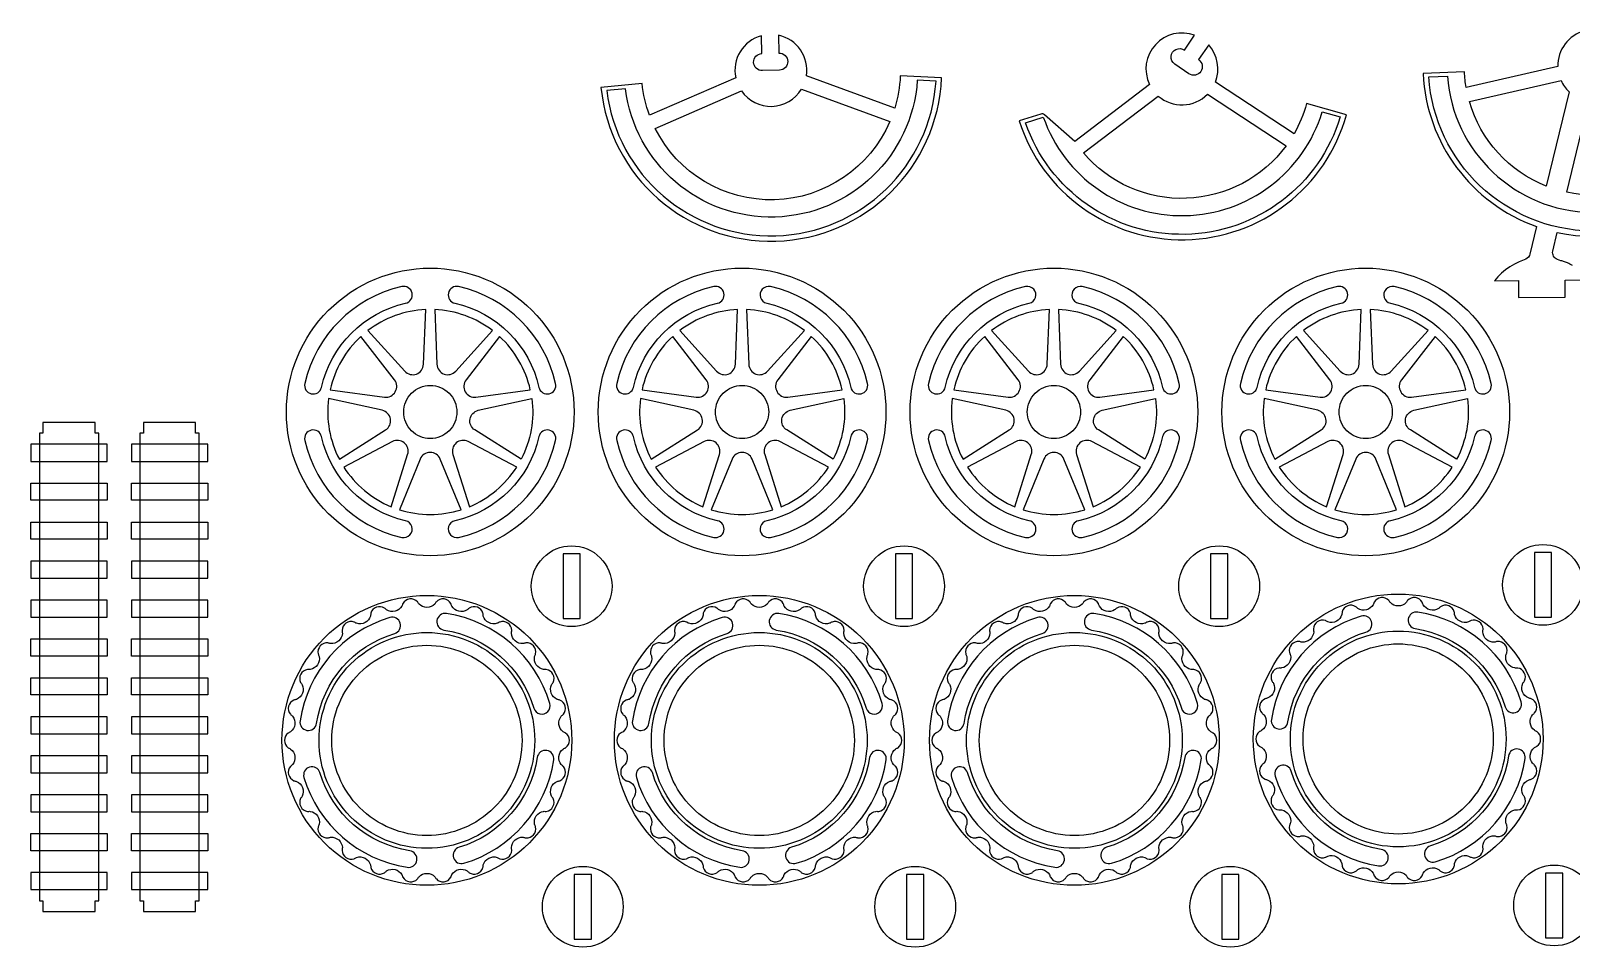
# Model space of a CAD drawing. Extents: x 824.8 to 835.8, y 6.9 to 14.4.
# Drawn here: x 824.88 to 830.51, y 11.01 to 14.36 of the extents above; entities that cross this region are included whole.
import ezdxf

# ---------------------------------------------------------------- set-up
doc = ezdxf.new("R2010")
doc.units = 0
for name, color, linetype in [('EXTERNAL_CUT', 1, 'CONTINUOUS'), ('INTERNAL_CUT', 5, 'CONTINUOUS'), ('KERF_POCKET_CUT_3MM', 6, 'CONTINUOUS'), ('POCKET_CUT_1_1MM', 3, 'CONTINUOUS')]:
    doc.layers.add(name, color=color, linetype=linetype)

msp = doc.modelspace()

# ---------------------------------------------------------------- linework, layer by layer
at = {"layer": 'EXTERNAL_CUT', "flags": 128}
for points in [[(830.5617, 14.3557, 0.349016), (830.4631, 14.2253), (830.1284, 14.1483, -0.030871), (830.1221, 14.2063), (829.9712, 14.1993, 0.304486), (830.3854, 13.6406), (830.3613, 13.5402, -0.237553), (830.346, 13.5221), (830.3224, 13.5121), (830.3043, 13.5032), (830.2875, 13.4933), (830.2719, 13.4825), (830.2575, 13.4706), (830.2442, 13.4574), (830.2322, 13.4428), (830.3191, 13.4436), (830.3197, 13.3812), (830.4904, 13.3827), (830.4899, 13.4451), (830.5535, 13.4456)], [(828.041, 14.0734), (827.7184, 14.1916, 0.396409), (827.6161, 14.3396), (827.6179, 14.2744, -0.414214), (827.65, 14.2441, -0.414214), (827.6197, 14.2121), (827.5574, 14.2103, -1), (827.5556, 14.2726), (827.5537, 14.3378, 0.396409), (827.46, 14.1841), (827.1448, 14.0476, -0.063208), (827.118, 14.1636), (826.9677, 14.1484, 0.930566), (828.212, 14.1843), (828.061, 14.1908, -0.063208), (828.041, 14.0734)], [(828.4956, 14.0264, 0.744898), (829.6912, 14.0494), (829.5456, 14.0898, -0.063208), (829.4995, 13.98), (829.2121, 14.168, 0.284687), (829.1877, 14.3043), (829.1509, 14.2504, -1), (829.1157, 14.1989), (829.0642, 14.2341, -1), (829.0994, 14.2856), (829.1362, 14.3395, 0.676762), (828.9716, 14.1594), (828.6984, 13.9514), (828.5875, 14.0491, 0.263922), (828.5748, 14.0517), (828.4956, 14.0264)], [(831.066, 14.1917, -0.45294), (830.4966, 13.7658), (830.5767, 14.0984, 0.955312)], [(830.5163, 13.4981), (830.5118, 13.5011), (830.5074, 13.5037), (830.5032, 13.5059), (830.4991, 13.5078), (830.4952, 13.5095), (830.4914, 13.5109), (830.4878, 13.5121), (830.4843, 13.5132), (830.4809, 13.5141), (830.4776, 13.5151), (830.4745, 13.516), (830.4621, 13.5202, -0.38801), (830.445, 13.5513), (830.4613, 13.6189, 0.454969), (831.2166, 14.1799)], [(826.8694, 12.9633, -0.414214), (826.344, 12.4378, -0.414214), (825.8185, 12.9633, -0.414214), (826.344, 13.4888, -0.414214), (826.8694, 12.9633)], [(828.0086, 12.9633, -0.414214), (827.4832, 12.4378, -0.414214), (826.9577, 12.9633, -0.414214), (827.4832, 13.4888, -0.414214), (828.0086, 12.9633)], [(829.1478, 12.9633, -0.414214), (828.6223, 12.4378, -0.414214), (828.0969, 12.9633, -0.414214), (828.6223, 13.4888, -0.414214), (829.1478, 12.9633)], [(830.287, 12.9633, -0.414214), (829.7615, 12.4378, -0.414214), (829.2361, 12.9633, -0.414214), (829.7615, 13.4888, -0.414214), (830.287, 12.9633)], [(827.0081, 12.3266, -0.414214), (826.8605, 12.1791, -0.414214), (826.713, 12.3266, -0.414214), (826.8605, 12.4742, -0.414214), (827.0081, 12.3266)], [(828.2223, 12.3266, -0.414214), (828.0748, 12.1791, -0.414214), (827.9273, 12.3266, -0.414214), (828.0748, 12.4742, -0.414214), (828.2223, 12.3266)], [(829.3736, 12.3266, -0.414214), (829.2261, 12.1791, -0.414214), (829.0785, 12.3266, -0.414214), (829.2261, 12.4742, -0.414214), (829.3736, 12.3266)], [(830.5564, 12.3318, -0.414214), (830.4089, 12.1843, -0.414214), (830.2614, 12.3318, -0.414214), (830.4089, 12.4793, -0.414214), (830.5564, 12.3318)], [(826.5378, 11.3093, -0.203461), (826.5575, 11.3334, -0.203461), (826.5885, 11.3359, -0.0722), (826.5936, 11.3334, 0.068231), (826.5976, 11.3313, 0.239296), (826.6273, 11.3353, 0.239296), (826.6416, 11.3617, 0.068231), (826.6411, 11.3662, -0.0722), (826.6405, 11.3719, -0.203461), (826.6539, 11.3999, -0.203461), (826.6834, 11.4098, -0.0722), (826.6889, 11.4086, 0.068231), (826.6933, 11.4075, 0.239296), (826.7212, 11.4185, 0.239296), (826.7288, 11.4475, 0.068231), (826.7272, 11.4518, -0.0722), (826.7253, 11.4571, -0.203461), (826.7315, 11.4876, -0.203461), (826.7578, 11.5043, -0.0722), (826.7635, 11.5044, 0.068231), (826.768, 11.5044, 0.239296), (826.7924, 11.5218, 0.239296), (826.7929, 11.5517, 0.068231), (826.7903, 11.5555, -0.0722), (826.7872, 11.5602, -0.203461), (826.786, 11.5913, -0.203461), (826.8075, 11.6138, -0.0722), (826.813, 11.6152, 0.068231), (826.8174, 11.6164, 0.239296), (826.8369, 11.6391, 0.239296), (826.8302, 11.6683, 0.068231), (826.8268, 11.6713, -0.0722), (826.8226, 11.6752, -0.203461), (826.814, 11.705, -0.203461), (826.8295, 11.732, -0.0722), (826.8345, 11.7347, 0.068231), (826.8385, 11.7369, 0.239296), (826.8521, 11.7636, 0.239296), (826.8385, 11.7903, 0.068231), (826.8345, 11.7925, -0.0722), (826.8295, 11.7952, -0.203461), (826.814, 11.8222, -0.203461), (826.8226, 11.852, -0.0722), (826.8268, 11.8559, 0.068231), (826.8302, 11.8589, 0.239296), (826.8369, 11.8881, 0.239296), (826.8174, 11.9108, 0.068231), (826.813, 11.912, -0.0722), (826.8075, 11.9134, -0.203461), (826.786, 11.9359, -0.203461), (826.7872, 11.967, -0.0722), (826.7903, 11.9717, 0.068231), (826.7929, 11.9755, 0.239296), (826.7924, 12.0054, 0.239296), (826.768, 12.0228, 0.068231), (826.7635, 12.0228, -0.0722), (826.7578, 12.0229, -0.203461), (826.7315, 12.0396, -0.203461), (826.7253, 12.0701, -0.0722), (826.7272, 12.0754, 0.068231), (826.7288, 12.0797, 0.239296), (826.7212, 12.1087, 0.239296), (826.6933, 12.1197, 0.068231), (826.6889, 12.1186, -0.0722), (826.6834, 12.1174, -0.203461), (826.6539, 12.1273, -0.203461), (826.6405, 12.1553, -0.0722), (826.6411, 12.161, 0.068231), (826.6416, 12.1655, 0.239296), (826.6273, 12.1918, 0.239296), (826.5976, 12.1959, 0.068231), (826.5936, 12.1938, -0.0722), (826.5885, 12.1913, -0.203461), (826.5575, 12.1938, -0.203461), (826.5378, 12.2179, -0.0722), (826.537, 12.2235, 0.068231), (826.5364, 12.228, 0.239296), (826.5162, 12.2501, 0.239296), (826.4864, 12.2469, 0.068231), (826.483, 12.244, -0.0722), (826.4787, 12.2403, -0.203461), (826.448, 12.2353, -0.203461), (826.4231, 12.254, -0.0722), (826.421, 12.2593, 0.068231), (826.4193, 12.2635, 0.239296), (826.3944, 12.2802, 0.239296), (826.3663, 12.2699, 0.068231), (826.3636, 12.2662, -0.0722), (826.3603, 12.2616, -0.203461), (826.3317, 12.2494, -0.203461), (826.3031, 12.2616, -0.0722), (826.2997, 12.2662, 0.068231), (826.2971, 12.2699, 0.239296), (826.269, 12.2802, 0.239296), (826.2441, 12.2635, 0.068231), (826.2424, 12.2593, -0.0722), (826.2403, 12.254, -0.203461), (826.2154, 12.2353, -0.203461), (826.1847, 12.2403, -0.0722), (826.1804, 12.244, 0.068231), (826.177, 12.2469, 0.239296), (826.1472, 12.2501, 0.239296), (826.127, 12.228, 0.068231), (826.1264, 12.2235, -0.0722), (826.1256, 12.2179, -0.203461), (826.1059, 12.1938, -0.203461), (826.0749, 12.1913, -0.0722), (826.0698, 12.1938, 0.068231), (826.0658, 12.1959, 0.239296), (826.0361, 12.1918, 0.239296), (826.0218, 12.1655, 0.068231), (826.0223, 12.161, -0.0722), (826.0229, 12.1553, -0.203461), (826.0095, 12.1273, -0.203461), (825.98, 12.1174, -0.0722), (825.9745, 12.1186, 0.068231), (825.9701, 12.1197, 0.239296), (825.9422, 12.1087, 0.239296), (825.9346, 12.0797, 0.068231), (825.9362, 12.0754, -0.0722), (825.9381, 12.0701, -0.203461), (825.9318, 12.0396, -0.203461), (825.9056, 12.0229, -0.0722), (825.8999, 12.0228, 0.068231), (825.8954, 12.0228, 0.239296), (825.8709, 12.0054, 0.239296), (825.8705, 11.9755, 0.068231), (825.8731, 11.9717, -0.0722), (825.8762, 11.967, -0.203461), (825.8774, 11.9359, -0.203461), (825.8559, 11.9134, -0.0722), (825.8504, 11.912, 0.068231), (825.846, 11.9108, 0.239296), (825.8265, 11.8881, 0.239296), (825.8332, 11.8589, 0.068231), (825.8366, 11.8559, -0.0722), (825.8408, 11.852, -0.203461), (825.8494, 11.8222, -0.203461), (825.8339, 11.7952, -0.0722), (825.8289, 11.7925, 0.068231), (825.8249, 11.7903, 0.239296), (825.8113, 11.7636, 0.239296), (825.8249, 11.7369, 0.068231), (825.8289, 11.7347, -0.0722), (825.8339, 11.732, -0.203461), (825.8494, 11.705, -0.203461), (825.8408, 11.6752, -0.0722), (825.8366, 11.6713, 0.068231), (825.8332, 11.6683, 0.239296), (825.8265, 11.6391, 0.239296), (825.846, 11.6164, 0.068231), (825.8504, 11.6152, -0.0722), (825.8559, 11.6138, -0.203461), (825.8774, 11.5913, -0.203461), (825.8762, 11.5602, -0.0722), (825.8731, 11.5555, 0.068231), (825.8705, 11.5517, 0.239296), (825.8709, 11.5218, 0.239296), (825.8954, 11.5044, 0.068231), (825.8999, 11.5044, -0.0722), (825.9056, 11.5043, -0.203461), (825.9318, 11.4876, -0.203461), (825.9381, 11.4571, -0.0722), (825.9362, 11.4518, 0.068231), (825.9346, 11.4475, 0.239296), (825.9422, 11.4185, 0.239296), (825.9701, 11.4075, 0.068231), (825.9745, 11.4086, -0.0722), (825.98, 11.4098, -0.203461), (826.0095, 11.3999, -0.203461), (826.0229, 11.3719, -0.0722), (826.0223, 11.3662, 0.068231), (826.0218, 11.3617, 0.239296), (826.0361, 11.3353, 0.239296), (826.0658, 11.3313, 0.068231), (826.0698, 11.3334, -0.0722), (826.0749, 11.3359, -0.203461), (826.1059, 11.3334, -0.203461), (826.1256, 11.3093, -0.0722), (826.1264, 11.3037, 0.068231), (826.127, 11.2992, 0.239296), (826.1472, 11.2771, 0.239296), (826.177, 11.2803, 0.068231), (826.1804, 11.2832, -0.0722), (826.1847, 11.2869, -0.203461), (826.2154, 11.2919, -0.203461), (826.2403, 11.2732, -0.0722), (826.2424, 11.2679, 0.068231), (826.2441, 11.2637, 0.239296), (826.269, 11.247, 0.239296), (826.2971, 11.2573, 0.068231), (826.2997, 11.261, -0.0722), (826.3031, 11.2656, -0.203461), (826.3317, 11.2777, -0.203461), (826.3603, 11.2656, -0.0722), (826.3636, 11.261, 0.068231), (826.3663, 11.2573, 0.239296), (826.3944, 11.247, 0.239296), (826.4193, 11.2637, 0.068231), (826.421, 11.2679, -0.0722), (826.4231, 11.2732, -0.203461), (826.448, 11.2919, -0.203461), (826.4787, 11.2869, -0.0722), (826.483, 11.2832, 0.068231), (826.4864, 11.2803, 0.239296), (826.5162, 11.2771, 0.239296), (826.5364, 11.2992, 0.068231), (826.537, 11.3037, -0.0722), (826.5378, 11.3093)], [(827.7521, 11.3093, -0.203461), (827.7718, 11.3334, -0.203461), (827.8028, 11.3359, -0.0722), (827.8079, 11.3334, 0.068231), (827.8119, 11.3313, 0.239296), (827.8416, 11.3353, 0.239296), (827.8559, 11.3617, 0.068231), (827.8554, 11.3662, -0.0722), (827.8548, 11.3719, -0.203461), (827.8682, 11.3999, -0.203461), (827.8976, 11.4098, -0.0722), (827.9032, 11.4086, 0.068231), (827.9076, 11.4075, 0.239296), (827.9355, 11.4185, 0.239296), (827.943, 11.4475, 0.068231), (827.9415, 11.4518, -0.0722), (827.9396, 11.4571, -0.203461), (827.9458, 11.4876, -0.203461), (827.9721, 11.5043, -0.0722), (827.9778, 11.5044, 0.068231), (827.9823, 11.5044, 0.239296), (828.0067, 11.5218, 0.239296), (828.0071, 11.5517, 0.068231), (828.0046, 11.5555, -0.0722), (828.0015, 11.5602, -0.203461), (828.0003, 11.5913, -0.203461), (828.0218, 11.6138, -0.0722), (828.0273, 11.6152, 0.068231), (828.0316, 11.6164, 0.239296), (828.0512, 11.6391, 0.239296), (828.0444, 11.6683, 0.068231), (828.0411, 11.6713, -0.0722), (828.0369, 11.6752, -0.203461), (828.0283, 11.705, -0.203461), (828.0438, 11.732, -0.0722), (828.0488, 11.7347, 0.068231), (828.0528, 11.7369, 0.239296), (828.0663, 11.7636, 0.239296), (828.0528, 11.7903, 0.068231), (828.0488, 11.7925, -0.0722), (828.0438, 11.7952, -0.203461), (828.0283, 11.8222, -0.203461), (828.0369, 11.852, -0.0722), (828.0411, 11.8559, 0.068231), (828.0444, 11.8589, 0.239296), (828.0512, 11.8881, 0.239296), (828.0316, 11.9108, 0.068231), (828.0273, 11.912, -0.0722), (828.0218, 11.9134, -0.203461), (828.0003, 11.9359, -0.203461), (828.0015, 11.967, -0.0722), (828.0046, 11.9717, 0.068231), (828.0071, 11.9755, 0.239296), (828.0067, 12.0054, 0.239296), (827.9823, 12.0228, 0.068231), (827.9778, 12.0228, -0.0722), (827.9721, 12.0229, -0.203461), (827.9458, 12.0396, -0.203461), (827.9396, 12.0701, -0.0722), (827.9415, 12.0754, 0.068231), (827.943, 12.0797, 0.239296), (827.9355, 12.1087, 0.239296), (827.9076, 12.1197, 0.068231), (827.9032, 12.1186, -0.0722), (827.8976, 12.1174, -0.203461), (827.8682, 12.1273, -0.203461), (827.8548, 12.1553, -0.0722), (827.8554, 12.161, 0.068231), (827.8559, 12.1655, 0.239296), (827.8416, 12.1918, 0.239296), (827.8119, 12.1959, 0.068231), (827.8079, 12.1938, -0.0722), (827.8028, 12.1913, -0.203461), (827.7718, 12.1938, -0.203461), (827.7521, 12.2179, -0.0722), (827.7513, 12.2235, 0.068231), (827.7507, 12.228, 0.239296), (827.7305, 12.2501, 0.239296), (827.7007, 12.2469, 0.068231), (827.6973, 12.244, -0.0722), (827.693, 12.2403, -0.203461), (827.6622, 12.2353, -0.203461), (827.6374, 12.254, -0.0722), (827.6352, 12.2593, 0.068231), (827.6336, 12.2635, 0.239296), (827.6087, 12.2802, 0.239296), (827.5805, 12.2699, 0.068231), (827.5779, 12.2662, -0.0722), (827.5746, 12.2616, -0.203461), (827.546, 12.2494, -0.203461), (827.5174, 12.2616, -0.0722), (827.514, 12.2662, 0.068231), (827.5114, 12.2699, 0.239296), (827.4833, 12.2802, 0.239296), (827.4584, 12.2635, 0.068231), (827.4567, 12.2593, -0.0722), (827.4546, 12.254, -0.203461), (827.4297, 12.2353, -0.203461), (827.399, 12.2403, -0.0722), (827.3947, 12.244, 0.068231), (827.3912, 12.2469, 0.239296), (827.3615, 12.2501, 0.239296), (827.3413, 12.228, 0.068231), (827.3407, 12.2235, -0.0722), (827.3399, 12.2179, -0.203461), (827.3202, 12.1938, -0.203461), (827.2892, 12.1913, -0.0722), (827.2841, 12.1938, 0.068231), (827.2801, 12.1959, 0.239296), (827.2504, 12.1918, 0.239296), (827.2361, 12.1655, 0.068231), (827.2366, 12.161, -0.0722), (827.2372, 12.1553, -0.203461), (827.2238, 12.1273, -0.203461), (827.1943, 12.1174, -0.0722), (827.1888, 12.1186, 0.068231), (827.1844, 12.1197, 0.239296), (827.1565, 12.1087, 0.239296), (827.1489, 12.0797, 0.068231), (827.1505, 12.0754, -0.0722), (827.1524, 12.0701, -0.203461), (827.1461, 12.0396, -0.203461), (827.1199, 12.0229, -0.0722), (827.1142, 12.0228, 0.068231), (827.1097, 12.0228, 0.239296), (827.0852, 12.0054, 0.239296), (827.0848, 11.9755, 0.068231), (827.0873, 11.9717, -0.0722), (827.0905, 11.967, -0.203461), (827.0917, 11.9359, -0.203461), (827.0702, 11.9134, -0.0722), (827.0647, 11.912, 0.068231), (827.0603, 11.9108, 0.239296), (827.0407, 11.8881, 0.239296), (827.0475, 11.8589, 0.068231), (827.0509, 11.8559, -0.0722), (827.0551, 11.852, -0.203461), (827.0637, 11.8222, -0.203461), (827.0482, 11.7952, -0.0722), (827.0432, 11.7925, 0.068231), (827.0392, 11.7903, 0.239296), (827.0256, 11.7636, 0.239296), (827.0392, 11.7369, 0.068231), (827.0432, 11.7347, -0.0722), (827.0482, 11.732, -0.203461), (827.0637, 11.705, -0.203461), (827.0551, 11.6752, -0.0722), (827.0509, 11.6713, 0.068231), (827.0475, 11.6683, 0.239296), (827.0407, 11.6391, 0.239296), (827.0603, 11.6164, 0.068231), (827.0647, 11.6152, -0.0722), (827.0702, 11.6138, -0.203461), (827.0917, 11.5913, -0.203461), (827.0905, 11.5602, -0.0722), (827.0873, 11.5555, 0.068231), (827.0848, 11.5517, 0.239296), (827.0852, 11.5218, 0.239296), (827.1097, 11.5044, 0.068231), (827.1142, 11.5044, -0.0722), (827.1199, 11.5043, -0.203461), (827.1461, 11.4876, -0.203461), (827.1524, 11.4571, -0.0722), (827.1505, 11.4518, 0.068231), (827.1489, 11.4475, 0.239296), (827.1565, 11.4185, 0.239296), (827.1844, 11.4075, 0.068231), (827.1888, 11.4086, -0.0722), (827.1943, 11.4098, -0.203461), (827.2238, 11.3999, -0.203461), (827.2372, 11.3719, -0.0722), (827.2366, 11.3662, 0.068231), (827.2361, 11.3617, 0.239296), (827.2504, 11.3353, 0.239296), (827.2801, 11.3313, 0.068231), (827.2841, 11.3334, -0.0722), (827.2892, 11.3359, -0.203461), (827.3202, 11.3334, -0.203461), (827.3399, 11.3093, -0.0722), (827.3407, 11.3037, 0.068231), (827.3413, 11.2992, 0.239296), (827.3615, 11.2771, 0.239296), (827.3912, 11.2803, 0.068231), (827.3947, 11.2832, -0.0722), (827.399, 11.2869, -0.203461), (827.4297, 11.2919, -0.203461), (827.4546, 11.2732, -0.0722), (827.4567, 11.2679, 0.068231), (827.4584, 11.2637, 0.239296), (827.4833, 11.247, 0.239296), (827.5114, 11.2573, 0.068231), (827.514, 11.261, -0.0722), (827.5174, 11.2656, -0.203461), (827.546, 11.2777, -0.203461), (827.5746, 11.2656, -0.0722), (827.5779, 11.261, 0.068231), (827.5805, 11.2573, 0.239296), (827.6087, 11.247, 0.239296), (827.6336, 11.2637, 0.068231), (827.6352, 11.2679, -0.0722), (827.6374, 11.2732, -0.203461), (827.6622, 11.2919, -0.203461), (827.693, 11.2869, -0.0722), (827.6973, 11.2832, 0.068231), (827.7007, 11.2803, 0.239296), (827.7305, 11.2771, 0.239296), (827.7507, 11.2992, 0.068231), (827.7513, 11.3037, -0.0722), (827.7521, 11.3093)], [(828.9033, 11.3093, -0.203461), (828.923, 11.3334, -0.203461), (828.954, 11.3359, -0.0722), (828.9591, 11.3334, 0.068231), (828.9631, 11.3313, 0.239296), (828.9928, 11.3353, 0.239296), (829.0071, 11.3617, 0.068231), (829.0066, 11.3662, -0.0722), (829.006, 11.3719, -0.203461), (829.0194, 11.3999, -0.203461), (829.0489, 11.4098, -0.0722), (829.0545, 11.4086, 0.068231), (829.0589, 11.4075, 0.239296), (829.0867, 11.4185, 0.239296), (829.0943, 11.4475, 0.068231), (829.0927, 11.4518, -0.0722), (829.0908, 11.4571, -0.203461), (829.0971, 11.4876, -0.203461), (829.1233, 11.5043, -0.0722), (829.129, 11.5044, 0.068231), (829.1336, 11.5044, 0.239296), (829.158, 11.5218, 0.239296), (829.1584, 11.5517, 0.068231), (829.1559, 11.5555, -0.0722), (829.1527, 11.5602, -0.203461), (829.1515, 11.5913, -0.203461), (829.173, 11.6138, -0.0722), (829.1785, 11.6152, 0.068231), (829.1829, 11.6164, 0.239296), (829.2025, 11.6391, 0.239296), (829.1957, 11.6683, 0.068231), (829.1923, 11.6713, -0.0722), (829.1882, 11.6752, -0.203461), (829.1795, 11.705, -0.203461), (829.1951, 11.732, -0.0722), (829.2, 11.7347, 0.068231), (829.204, 11.7369, 0.239296), (829.2176, 11.7636, 0.239296), (829.204, 11.7903, 0.068231), (829.2, 11.7925, -0.0722), (829.1951, 11.7952, -0.203461), (829.1795, 11.8222, -0.203461), (829.1882, 11.852, -0.0722), (829.1923, 11.8559, 0.068231), (829.1957, 11.8589, 0.239296), (829.2025, 11.8881, 0.239296), (829.1829, 11.9108, 0.068231), (829.1785, 11.912, -0.0722), (829.173, 11.9134, -0.203461), (829.1515, 11.9359, -0.203461), (829.1527, 11.967, -0.0722), (829.1559, 11.9717, 0.068231), (829.1584, 11.9755, 0.239296), (829.158, 12.0054, 0.239296), (829.1336, 12.0228, 0.068231), (829.129, 12.0228, -0.0722), (829.1233, 12.0229, -0.203461), (829.0971, 12.0396, -0.203461), (829.0908, 12.0701, -0.0722), (829.0927, 12.0754, 0.068231), (829.0943, 12.0797, 0.239296), (829.0867, 12.1087, 0.239296), (829.0589, 12.1197, 0.068231), (829.0545, 12.1186, -0.0722), (829.0489, 12.1174, -0.203461), (829.0194, 12.1273, -0.203461), (829.006, 12.1553, -0.0722), (829.0066, 12.161, 0.068231), (829.0071, 12.1655, 0.239296), (828.9928, 12.1918, 0.239296), (828.9631, 12.1959, 0.068231), (828.9591, 12.1938, -0.0722), (828.954, 12.1913, -0.203461), (828.923, 12.1938, -0.203461), (828.9033, 12.2179, -0.0722), (828.9025, 12.2235, 0.068231), (828.9019, 12.228, 0.239296), (828.8818, 12.2501, 0.239296), (828.852, 12.2469, 0.068231), (828.8485, 12.244, -0.0722), (828.8442, 12.2403, -0.203461), (828.8135, 12.2353, -0.203461), (828.7886, 12.254, -0.0722), (828.7865, 12.2593, 0.068231), (828.7848, 12.2635, 0.239296), (828.76, 12.2802, 0.239296), (828.7318, 12.2699, 0.068231), (828.7292, 12.2662, -0.0722), (828.7259, 12.2616, -0.203461), (828.6972, 12.2494, -0.203461), (828.6686, 12.2616, -0.0722), (828.6653, 12.2662, 0.068231), (828.6627, 12.2699, 0.239296), (828.6345, 12.2802, 0.239296), (828.6096, 12.2635, 0.068231), (828.608, 12.2593, -0.0722), (828.6058, 12.254, -0.203461), (828.581, 12.2353, -0.203461), (828.5503, 12.2403, -0.0722), (828.5459, 12.244, 0.068231), (828.5425, 12.2469, 0.239296), (828.5127, 12.2501, 0.239296), (828.4925, 12.228, 0.068231), (828.4919, 12.2235, -0.0722), (828.4911, 12.2179, -0.203461), (828.4714, 12.1938, -0.203461), (828.4404, 12.1913, -0.0722), (828.4354, 12.1938, 0.068231), (828.4313, 12.1959, 0.239296), (828.4016, 12.1918, 0.239296), (828.3873, 12.1655, 0.068231), (828.3878, 12.161, -0.0722), (828.3884, 12.1553, -0.203461), (828.375, 12.1273, -0.203461), (828.3456, 12.1174, -0.0722), (828.34, 12.1186, 0.068231), (828.3356, 12.1197, 0.239296), (828.3077, 12.1087, 0.239296), (828.3002, 12.0797, 0.068231), (828.3017, 12.0754, -0.0722), (828.3036, 12.0701, -0.203461), (828.2974, 12.0396, -0.203461), (828.2711, 12.0229, -0.0722), (828.2654, 12.0228, 0.068231), (828.2609, 12.0228, 0.239296), (828.2365, 12.0054, 0.239296), (828.2361, 11.9755, 0.068231), (828.2386, 11.9717, -0.0722), (828.2417, 11.967, -0.203461), (828.2429, 11.9359, -0.203461), (828.2214, 11.9134, -0.0722), (828.2159, 11.912, 0.068231), (828.2116, 11.9108, 0.239296), (828.192, 11.8881, 0.239296), (828.1988, 11.8589, 0.068231), (828.2021, 11.8559, -0.0722), (828.2063, 11.852, -0.203461), (828.2149, 11.8222, -0.203461), (828.1994, 11.7952, -0.0722), (828.1944, 11.7925, 0.068231), (828.1904, 11.7903, 0.239296), (828.1769, 11.7636, 0.239296), (828.1904, 11.7369, 0.068231), (828.1944, 11.7347, -0.0722), (828.1994, 11.732, -0.203461), (828.2149, 11.705, -0.203461), (828.2063, 11.6752, -0.0722), (828.2021, 11.6713, 0.068231), (828.1988, 11.6683, 0.239296), (828.192, 11.6391, 0.239296), (828.2116, 11.6164, 0.068231), (828.2159, 11.6152, -0.0722), (828.2214, 11.6138, -0.203461), (828.2429, 11.5913, -0.203461), (828.2417, 11.5602, -0.0722), (828.2386, 11.5555, 0.068231), (828.2361, 11.5517, 0.239296), (828.2365, 11.5218, 0.239296), (828.2609, 11.5044, 0.068231), (828.2654, 11.5044, -0.0722), (828.2711, 11.5043, -0.203461), (828.2974, 11.4876, -0.203461), (828.3036, 11.4571, -0.0722), (828.3017, 11.4518, 0.068231), (828.3002, 11.4475, 0.239296), (828.3077, 11.4185, 0.239296), (828.3356, 11.4075, 0.068231), (828.34, 11.4086, -0.0722), (828.3456, 11.4098, -0.203461), (828.375, 11.3999, -0.203461), (828.3884, 11.3719, -0.0722), (828.3878, 11.3662, 0.068231), (828.3873, 11.3617, 0.239296), (828.4016, 11.3353, 0.239296), (828.4313, 11.3313, 0.068231), (828.4354, 11.3334, -0.0722), (828.4404, 11.3359, -0.203461), (828.4714, 11.3334, -0.203461), (828.4911, 11.3093, -0.0722), (828.4919, 11.3037, 0.068231), (828.4925, 11.2992, 0.239296), (828.5127, 11.2771, 0.239296), (828.5425, 11.2803, 0.068231), (828.5459, 11.2832, -0.0722), (828.5503, 11.2869, -0.203461), (828.581, 11.2919, -0.203461), (828.6058, 11.2732, -0.0722), (828.608, 11.2679, 0.068231), (828.6096, 11.2637, 0.239296), (828.6345, 11.247, 0.239296), (828.6627, 11.2573, 0.068231), (828.6653, 11.261, -0.0722), (828.6686, 11.2656, -0.203461), (828.6972, 11.2777, -0.203461), (828.7259, 11.2656, -0.0722), (828.7292, 11.261, 0.068231), (828.7318, 11.2573, 0.239296), (828.76, 11.247, 0.239296), (828.7848, 11.2637, 0.068231), (828.7865, 11.2679, -0.0722), (828.7886, 11.2732, -0.203461), (828.8135, 11.2919, -0.203461), (828.8442, 11.2869, -0.0722), (828.8485, 11.2832, 0.068231), (828.852, 11.2803, 0.239296), (828.8818, 11.2771, 0.239296), (828.9019, 11.2992, 0.068231), (828.9025, 11.3037, -0.0722), (828.9033, 11.3093)], [(830.0862, 11.3145, -0.203461), (830.1059, 11.3386, -0.203461), (830.1368, 11.3411, -0.0722), (830.1419, 11.3386, 0.068231), (830.146, 11.3365, 0.239296), (830.1757, 11.3405, 0.239296), (830.1899, 11.3669, 0.068231), (830.1895, 11.3714, -0.0722), (830.1889, 11.377, -0.203461), (830.2022, 11.4051, -0.203461), (830.2317, 11.415, -0.0722), (830.2373, 11.4137, 0.068231), (830.2417, 11.4127, 0.239296), (830.2696, 11.4237, 0.239296), (830.2771, 11.4527, 0.068231), (830.2756, 11.4569, -0.0722), (830.2737, 11.4623, -0.203461), (830.2799, 11.4928, -0.203461), (830.3062, 11.5094, -0.0722), (830.3119, 11.5095, 0.068231), (830.3164, 11.5096, 0.239296), (830.3408, 11.5269, 0.239296), (830.3412, 11.5569, 0.068231), (830.3387, 11.5607, -0.0722), (830.3356, 11.5654, -0.203461), (830.3343, 11.5965, -0.203461), (830.3559, 11.6189, -0.0722), (830.3614, 11.6204, 0.068231), (830.3657, 11.6215, 0.239296), (830.3853, 11.6442, 0.239296), (830.3785, 11.6734, 0.068231), (830.3752, 11.6765, -0.0722), (830.371, 11.6803, -0.203461), (830.3624, 11.7102, -0.203461), (830.3779, 11.7372, -0.0722), (830.3829, 11.7399, 0.068231), (830.3869, 11.7421, 0.239296), (830.4004, 11.7688, 0.239296), (830.3869, 11.7955, 0.068231), (830.3829, 11.7976, -0.0722), (830.3779, 11.8004, -0.203461), (830.3624, 11.8273, -0.203461), (830.371, 11.8572, -0.0722), (830.3752, 11.8611, 0.068231), (830.3785, 11.8641, 0.239296), (830.3853, 11.8933, 0.239296), (830.3657, 11.916, 0.068231), (830.3614, 11.9171, -0.0722), (830.3559, 11.9186, -0.203461), (830.3343, 11.9411, -0.203461), (830.3356, 11.9721, -0.0722), (830.3387, 11.9769, 0.068231), (830.3412, 11.9806, 0.239296), (830.3408, 12.0106, 0.239296), (830.3164, 12.0279, 0.068231), (830.3119, 12.028, -0.0722), (830.3062, 12.0281, -0.203461), (830.2799, 12.0448, -0.203461), (830.2737, 12.0752, -0.0722), (830.2756, 12.0806, 0.068231), (830.2771, 12.0848, 0.239296), (830.2696, 12.1138, 0.239296), (830.2417, 12.1248, 0.068231), (830.2373, 12.1238, -0.0722), (830.2317, 12.1226, -0.424495), (830.1889, 12.1605, -0.0722), (830.1895, 12.1662, 0.068231), (830.1899, 12.1707, 0.239296), (830.1757, 12.197, 0.239296), (830.146, 12.201, 0.068231), (830.1419, 12.199, -0.0722), (830.1368, 12.1964, -0.203461), (830.1059, 12.199, -0.203461), (830.0862, 12.223, -0.0722), (830.0854, 12.2287, 0.068231), (830.0848, 12.2332, 0.239296), (830.0646, 12.2553, 0.239296), (830.0348, 12.2521, 0.068231), (830.0314, 12.2491, -0.0722), (830.027, 12.2455, -0.203461), (829.9963, 12.2405, -0.203461), (829.9715, 12.2592, -0.0722), (829.9693, 12.2644, 0.068231), (829.9677, 12.2686, 0.239296), (829.9428, 12.2853, 0.239296), (829.9146, 12.2751, 0.068231), (829.912, 12.2714, -0.0722), (829.9087, 12.2668, -0.203461), (829.8801, 12.2546, -0.203461), (829.8514, 12.2668, -0.0722), (829.8481, 12.2714, 0.068231), (829.8455, 12.2751, 0.239296), (829.8173, 12.2853, 0.239296), (829.7925, 12.2686, 0.068231), (829.7908, 12.2644, -0.0722), (829.7887, 12.2592, -0.203461), (829.7638, 12.2405, -0.203461), (829.7331, 12.2455, -0.0722), (829.7288, 12.2491, 0.068231), (829.7253, 12.2521, 0.239296), (829.6955, 12.2553, 0.239296), (829.6754, 12.2332, 0.068231), (829.6748, 12.2287, -0.0722), (829.674, 12.223, -0.203461), (829.6543, 12.199, -0.203461), (829.6233, 12.1964, -0.0722), (829.6182, 12.199, 0.068231), (829.6142, 12.201, 0.239296), (829.5845, 12.197, 0.239296), (829.5702, 12.1707, 0.068231), (829.5707, 12.1662, -0.0722), (829.5713, 12.1605, -0.203461), (829.5579, 12.1324, -0.203461), (829.5284, 12.1226, -0.0722), (829.5228, 12.1238, 0.068231), (829.5184, 12.1248, 0.239296), (829.4906, 12.1138, 0.239296), (829.483, 12.0848, 0.068231), (829.4846, 12.0806, -0.0722), (829.4865, 12.0752, -0.203461), (829.4802, 12.0448, -0.203461), (829.454, 12.0281, -0.0722), (829.4483, 12.028, 0.068231), (829.4437, 12.0279, 0.239296), (829.4193, 12.0106, 0.239296), (829.4189, 11.9806, 0.068231), (829.4214, 11.9769, -0.0722), (829.4246, 11.9721, -0.203461), (829.4258, 11.9411, -0.203461), (829.4043, 11.9186, -0.0722), (829.3988, 11.9171, 0.068231), (829.3944, 11.916, 0.239296), (829.3748, 11.8933, 0.239296), (829.3816, 11.8641, 0.068231), (829.3849, 11.8611, -0.0722), (829.3891, 11.8572, -0.203461), (829.3978, 11.8273, -0.203461), (829.3822, 11.8004, -0.0722), (829.3772, 11.7976, 0.068231), (829.3733, 11.7955, 0.239296), (829.3597, 11.7688, 0.239296), (829.3733, 11.7421, 0.068231), (829.3772, 11.7399, -0.0722), (829.3822, 11.7372, -0.203461), (829.3978, 11.7102, -0.203461), (829.3891, 11.6803, -0.0722), (829.3849, 11.6765, 0.068231), (829.3816, 11.6734, 0.239296), (829.3748, 11.6442, 0.239296), (829.3944, 11.6215, 0.068231), (829.3988, 11.6204, -0.0722), (829.4043, 11.6189, -0.203461), (829.4258, 11.5965, -0.203461), (829.4246, 11.5654, -0.0722), (829.4214, 11.5607, 0.068231), (829.4189, 11.5569, 0.239296), (829.4193, 11.5269, 0.239296), (829.4437, 11.5096, 0.068231), (829.4483, 11.5095, -0.0722), (829.454, 11.5094, -0.203461), (829.4802, 11.4928, -0.203461), (829.4865, 11.4623, -0.0722), (829.4846, 11.4569, 0.068231), (829.483, 11.4527, 0.239296), (829.4906, 11.4237, 0.239296), (829.5184, 11.4127, 0.068231), (829.5228, 11.4137, -0.0722), (829.5284, 11.415, -0.203461), (829.5579, 11.4051, -0.203461), (829.5713, 11.377, -0.0722), (829.5707, 11.3714, 0.068231), (829.5702, 11.3669, 0.239296), (829.5845, 11.3405, 0.239296), (829.6142, 11.3365, 0.068231), (829.6182, 11.3386, -0.0722), (829.6233, 11.3411, -0.203461), (829.6543, 11.3386, -0.203461), (829.674, 11.3145, -0.0722), (829.6748, 11.3089, 0.068231), (829.6754, 11.3044, 0.239296), (829.6955, 11.2822, 0.239296), (829.7253, 11.2854, 0.068231), (829.7288, 11.2884, -0.0722), (829.7331, 11.2921, -0.203461), (829.7638, 11.297, -0.203461), (829.7887, 11.2784, -0.0722), (829.7908, 11.2731, 0.068231), (829.7925, 11.2689, 0.239296), (829.8173, 11.2522, 0.239296), (829.8455, 11.2625, 0.068231), (829.8481, 11.2661, -0.0722), (829.8514, 11.2708, -0.424494), (829.9087, 11.2708, -0.0722), (829.912, 11.2661, 0.068231), (829.9146, 11.2625, 0.239296), (829.9428, 11.2522, 0.239296), (829.9677, 11.2689, 0.068231), (829.9693, 11.2731, -0.0722), (829.9715, 11.2784, -0.203461), (829.9963, 11.297, -0.203461), (830.027, 11.2921, -0.0722), (830.0314, 11.2884, 0.068231), (830.0348, 11.2854, 0.239296), (830.0646, 11.2822, 0.239296), (830.0848, 11.3044, 0.068231), (830.0854, 11.3089, -0.0722), (830.0862, 11.3145)], [(827.8934, 11.7636, -0.414214), (827.546, 11.4161, -0.414214), (827.1985, 11.7636, -0.414214), (827.546, 12.1111, -0.414214), (827.8934, 11.7636)], [(829.0447, 11.7636, -0.414214), (828.6972, 11.4161, -0.414214), (828.3498, 11.7636, -0.414214), (828.6972, 12.1111, -0.414214), (829.0447, 11.7636)], [(827.0488, 11.1557, -0.414214), (826.9013, 11.0082, -0.414214), (826.7538, 11.1557, -0.414214), (826.9013, 11.3032, -0.414214), (827.0488, 11.1557)], [(828.2631, 11.1557, -0.414214), (828.1156, 11.0082, -0.414214), (827.9681, 11.1557, -0.414214), (828.1156, 11.3032, -0.414214), (828.2631, 11.1557)], [(829.4144, 11.1557, -0.414214), (829.2669, 11.0082, -0.414214), (829.1193, 11.1557, -0.414214), (829.2669, 11.3032, -0.414214), (829.4144, 11.1557)], [(830.5972, 11.1609, -0.414214), (830.4497, 11.0133, -0.414214), (830.3022, 11.1609, -0.414214), (830.4497, 11.3084, -0.414214), (830.5972, 11.1609)]]:
    msp.add_lwpolyline(points, format="xyb", dxfattribs=at)
for points in [[(825.1196, 11.1385), (825.1196, 11.178), (825.1327, 11.178), (825.1327, 12.8857), (825.1196, 12.8857), (825.1196, 12.9251), (824.9291, 12.9251), (824.9291, 12.8857), (824.916, 12.8857), (824.916, 11.178), (824.9291, 11.178), (824.9291, 11.1385), (825.1196, 11.1385)], [(825.487, 11.1385), (825.487, 11.178), (825.5001, 11.178), (825.5001, 12.8857), (825.487, 12.8857), (825.487, 12.9251), (825.2965, 12.9251), (825.2965, 12.8857), (825.2834, 12.8857), (825.2834, 11.178), (825.2965, 11.178), (825.2965, 11.1385), (825.487, 11.1385)]]:
    msp.add_lwpolyline(points, dxfattribs=at)
at = {"layer": 'INTERNAL_CUT', "flags": 128}
for points in [[(828.0229, 14.0241, -0.63761), (827.1657, 13.9994), (827.4809, 14.1359, 0.539478), (827.7004, 14.1422), (828.0229, 14.0241)], [(830.504, 14.1333), (830.421, 13.7886, -0.232502), (830.1402, 14.0971), (830.4749, 14.1741, 0.096231), (830.504, 14.1333)], [(829.0035, 14.1176, 0.396209), (829.1833, 14.1241), (829.4708, 13.9361, -0.483204), (828.7302, 13.9095), (829.0035, 14.1176)], [(825.8859, 13.0671, 0.414214), (825.9095, 13.0298, 0.414214), (825.9468, 13.0533, -0.288954), (826.254, 13.3605, 1), (826.2402, 13.4214, 0.288954), (825.8859, 13.0671)], [(826.7411, 13.0533, 0.414214), (826.7785, 13.0298, 0.414214), (826.802, 13.0671, 0.288954), (826.4477, 13.4214, 1), (826.434, 13.3605, -0.288954), (826.7411, 13.0533)], [(827.0251, 13.0671, 0.414214), (827.0487, 13.0298, 0.414214), (827.086, 13.0533, -0.288954), (827.3932, 13.3605, 1), (827.3794, 13.4214, 0.288954), (827.0251, 13.0671)], [(827.8803, 13.0533, 0.414214), (827.9176, 13.0298, 0.414214), (827.9412, 13.0671, 0.288954), (827.5869, 13.4214, 1), (827.5731, 13.3605, -0.288954), (827.8803, 13.0533)], [(828.1643, 13.0671, 0.414214), (828.1878, 13.0298, 0.414214), (828.2252, 13.0533, -0.288954), (828.5323, 13.3605, 1), (828.5186, 13.4214, 0.288954), (828.1643, 13.0671)], [(829.0195, 13.0533, 0.414214), (829.0568, 13.0298, 0.414214), (829.0804, 13.0671, 0.288954), (828.7261, 13.4214, 1), (828.7123, 13.3605, -0.288954), (829.0195, 13.0533)], [(829.3035, 13.0671, 0.414214), (829.327, 13.0298, 0.414214), (829.3644, 13.0533, -0.288954), (829.6715, 13.3605, 1), (829.6577, 13.4214, 0.288954), (829.3035, 13.0671)], [(830.1587, 13.0533, 0.414214), (830.196, 13.0298, 0.414214), (830.2196, 13.0671, 0.288954), (829.8653, 13.4214, 1), (829.8515, 13.3605, -0.288954), (830.1587, 13.0533)], [(826.2509, 13.1124, 0.670062), (826.3194, 13.1374), (826.3276, 13.3374, 0.15389), (826.1161, 13.2604), (826.2509, 13.1124)], [(826.3685, 13.1374, 0.670062), (826.437, 13.1124), (826.5719, 13.2604, 0.15389), (826.3603, 13.3374), (826.3685, 13.1374)], [(827.3901, 13.1124, 0.670062), (827.4586, 13.1374), (827.4668, 13.3374, 0.15389), (827.2552, 13.2604), (827.3901, 13.1124)], [(827.5077, 13.1374, 0.670062), (827.5762, 13.1124), (827.7111, 13.2604, 0.15389), (827.4995, 13.3374), (827.5077, 13.1374)], [(828.5293, 13.1124, 0.670062), (828.5978, 13.1374), (828.606, 13.3374, 0.15389), (828.3944, 13.2604), (828.5293, 13.1124)], [(828.6469, 13.1374, 0.670062), (828.7154, 13.1124), (828.8502, 13.2604, 0.15389), (828.6387, 13.3374), (828.6469, 13.1374)], [(829.6685, 13.1124, 0.670062), (829.737, 13.1374), (829.7452, 13.3374, 0.15389), (829.5336, 13.2604), (829.6685, 13.1124)], [(829.7861, 13.1374, 0.670062), (829.8546, 13.1124), (829.9894, 13.2604, 0.15389), (829.7779, 13.3374), (829.7861, 13.1374)], [(825.9784, 13.0444), (826.1768, 13.0177, 0.670062), (826.2133, 13.0809), (826.091, 13.2393, 0.15389), (825.9784, 13.0444)], [(826.5111, 13.0177), (826.7095, 13.0444, 0.15389), (826.5969, 13.2393), (826.4747, 13.0809, 0.670062), (826.5111, 13.0177)], [(827.1176, 13.0444), (827.316, 13.0177, 0.670062), (827.3525, 13.0809), (827.2302, 13.2393, 0.15389), (827.1176, 13.0444)], [(827.6503, 13.0177), (827.8487, 13.0444, 0.15389), (827.7361, 13.2393), (827.6138, 13.0809, 0.670062), (827.6503, 13.0177)], [(828.2568, 13.0444), (828.4552, 13.0177, 0.670062), (828.4916, 13.0809), (828.3694, 13.2393, 0.15389), (828.2568, 13.0444)], [(828.7895, 13.0177), (828.9879, 13.0444, 0.15389), (828.8753, 13.2393), (828.753, 13.0809, 0.670062), (828.7895, 13.0177)], [(829.396, 13.0444), (829.5944, 13.0177, 0.670062), (829.6308, 13.0809), (829.5086, 13.2393, 0.15389), (829.396, 13.0444)], [(829.9287, 13.0177), (830.127, 13.0444, 0.15389), (830.0145, 13.2393), (829.8922, 13.0809, 0.670062), (829.9287, 13.0177)], [(826.4411, 12.9633, -0.414214), (826.344, 12.8662, -0.414214), (826.2469, 12.9633, -0.414214), (826.344, 13.0604, -0.414214), (826.4411, 12.9633)], [(827.5803, 12.9633, -0.414214), (827.4832, 12.8662, -0.414214), (827.386, 12.9633, -0.414214), (827.4832, 13.0604, -0.414214), (827.5803, 12.9633)], [(828.7194, 12.9633, -0.414214), (828.6223, 12.8662, -0.414214), (828.5252, 12.9633, -0.414214), (828.6223, 13.0604, -0.414214), (828.7194, 12.9633)], [(829.8586, 12.9633, -0.414214), (829.7615, 12.8662, -0.414214), (829.6644, 12.9633, -0.414214), (829.7615, 13.0604, -0.414214), (829.8586, 12.9633)], [(826.0119, 12.7905), (826.181, 12.8976, 0.670062), (826.1683, 12.9694), (825.9728, 13.0122, 0.15389), (826.0119, 12.7905)], [(826.6761, 12.7905), (826.507, 12.8976, -0.670062), (826.5196, 12.9694), (826.7152, 13.0122, -0.15389), (826.6761, 12.7905)], [(827.151, 12.7905), (827.3201, 12.8976, 0.670062), (827.3075, 12.9694), (827.112, 13.0122, 0.15389), (827.151, 12.7905)], [(827.8153, 12.7905), (827.6462, 12.8976, -0.670062), (827.6588, 12.9694), (827.8543, 13.0122, -0.15389), (827.8153, 12.7905)], [(828.2902, 12.7905), (828.4593, 12.8976, 0.670062), (828.4467, 12.9694), (828.2511, 13.0122, 0.15389), (828.2902, 12.7905)], [(828.9544, 12.7905), (828.7853, 12.8976, -0.670062), (828.798, 12.9694), (828.9935, 13.0122, -0.15389), (828.9544, 12.7905)], [(829.4294, 12.7905), (829.5985, 12.8976, 0.670062), (829.5859, 12.9694), (829.3903, 13.0122, 0.15389), (829.4294, 12.7905)], [(830.0936, 12.7905), (829.9245, 12.8976, -0.670062), (829.9372, 12.9694), (830.1327, 13.0122, -0.15389), (830.0936, 12.7905)], [(826.2402, 12.5053, 1), (826.254, 12.5661, -0.288954), (825.9468, 12.8733, 0.414214), (825.9095, 12.8969, 0.414214), (825.8859, 12.8595, 0.288954), (826.2402, 12.5053)], [(826.4477, 12.5053, 0.288954), (826.802, 12.8595, 0.414214), (826.7785, 12.8969, 0.414214), (826.7411, 12.8733, -0.288954), (826.434, 12.5661, 1), (826.4477, 12.5053)], [(827.3794, 12.5053, 1), (827.3932, 12.5661, -0.288954), (827.086, 12.8733, 0.414214), (827.0487, 12.8969, 0.414214), (827.0251, 12.8595, 0.288954), (827.3794, 12.5053)], [(827.5869, 12.5053, 0.288954), (827.9412, 12.8595, 0.414214), (827.9176, 12.8969, 0.414214), (827.8803, 12.8733, -0.288954), (827.5731, 12.5661, 1), (827.5869, 12.5053)], [(828.5186, 12.5053, 1), (828.5323, 12.5661, -0.288954), (828.2252, 12.8733, 0.414214), (828.1878, 12.8969, 0.414214), (828.1643, 12.8595, 0.288954), (828.5186, 12.5053)], [(828.7261, 12.5053, 0.288954), (829.0804, 12.8595, 0.414214), (829.0568, 12.8969, 0.414214), (829.0195, 12.8733, -0.288954), (828.7123, 12.5661, 1), (828.7261, 12.5053)], [(829.6577, 12.5053, 1), (829.6715, 12.5661, -0.288954), (829.3644, 12.8733, 0.414214), (829.327, 12.8969, 0.414214), (829.3035, 12.8595, 0.288954), (829.6577, 12.5053)], [(829.8653, 12.5053, 0.288954), (830.2196, 12.8595, 0.414214), (830.196, 12.8969, 0.414214), (830.1587, 12.8733, -0.288954), (829.8515, 12.5661, 1), (829.8653, 12.5053)], [(826.2007, 12.6174), (826.2614, 12.8082, 0.670062), (826.2055, 12.855), (826.0282, 12.7621, 0.15389), (826.2007, 12.6174)], [(826.4873, 12.6174, 0.15389), (826.6597, 12.7621), (826.4824, 12.855, 0.670062), (826.4266, 12.8082), (826.4873, 12.6174)], [(827.3399, 12.6174), (827.4005, 12.8082, 0.670062), (827.3447, 12.855), (827.1674, 12.7621, 0.15389), (827.3399, 12.6174)], [(827.6264, 12.6174, 0.15389), (827.7989, 12.7621), (827.6216, 12.855, 0.670062), (827.5658, 12.8082), (827.6264, 12.6174)], [(828.479, 12.6174), (828.5397, 12.8082, 0.670062), (828.4839, 12.855), (828.3066, 12.7621, 0.15389), (828.479, 12.6174)], [(828.7656, 12.6174, 0.15389), (828.9381, 12.7621), (828.7608, 12.855, 0.670062), (828.7049, 12.8082), (828.7656, 12.6174)], [(829.6182, 12.6174), (829.6789, 12.8082, 0.670062), (829.6231, 12.855), (829.4458, 12.7621, 0.15389), (829.6182, 12.6174)], [(829.9048, 12.6174, 0.15389), (830.0773, 12.7621), (829.9, 12.855, 0.670062), (829.8441, 12.8082), (829.9048, 12.6174)], [(826.2314, 12.6062, 0.15389), (826.4565, 12.6062), (826.3804, 12.7914, 0.670062), (826.3075, 12.7914), (826.2314, 12.6062)], [(827.3706, 12.6062, 0.15389), (827.5957, 12.6062), (827.5196, 12.7914, 0.670062), (827.4467, 12.7914), (827.3706, 12.6062)], [(828.5098, 12.6062, 0.15389), (828.7349, 12.6062), (828.6588, 12.7914, 0.670062), (828.5859, 12.7914), (828.5098, 12.6062)], [(829.649, 12.6062, 0.15389), (829.8741, 12.6062), (829.798, 12.7914, 0.670062), (829.7251, 12.7914), (829.649, 12.6062)], [(826.7258, 11.7636, -0.414214), (826.3317, 11.3695, -0.414214), (825.9376, 11.7636, -0.414214), (826.3317, 12.1577, -0.414214), (826.7258, 11.7636)], [(827.9401, 11.7636, -0.414214), (827.546, 11.3695, -0.414214), (827.1519, 11.7636, -0.414214), (827.546, 12.1577, -0.414214), (827.9401, 11.7636)], [(829.0913, 11.7636, -0.414214), (828.6972, 11.3695, -0.414214), (828.3031, 11.7636, -0.414214), (828.6972, 12.1577, -0.414214), (829.0913, 11.7636)], [(830.2742, 11.7688, -0.414214), (829.8801, 11.3747, -0.414214), (829.486, 11.7688, -0.414214), (829.8801, 12.1629, -0.414214), (830.2742, 11.7688)]]:
    msp.add_lwpolyline(points, format="xyb", dxfattribs=at)
for points in [[(826.8293, 12.2084), (826.8917, 12.2084), (826.8917, 12.4449), (826.8293, 12.4449), (826.8293, 12.2084)], [(828.0436, 12.2084), (828.106, 12.2084), (828.106, 12.4449), (828.0436, 12.4449), (828.0436, 12.2084)], [(829.1949, 12.2084), (829.2573, 12.2084), (829.2573, 12.4449), (829.1949, 12.4449), (829.1949, 12.2084)], [(830.3777, 12.2136), (830.4401, 12.2136), (830.4401, 12.45), (830.3777, 12.45), (830.3777, 12.2136)], [(826.8701, 11.0375), (826.9325, 11.0375), (826.9325, 11.2739), (826.8701, 11.2739), (826.8701, 11.0375)], [(828.0844, 11.0375), (828.1468, 11.0375), (828.1468, 11.2739), (828.0844, 11.2739), (828.0844, 11.0375)], [(829.2357, 11.0375), (829.2981, 11.0375), (829.2981, 11.2739), (829.2357, 11.2739), (829.2357, 11.0375)], [(830.4185, 11.0426), (830.4809, 11.0426), (830.4809, 11.2791), (830.4185, 11.2791), (830.4185, 11.0426)]]:
    msp.add_lwpolyline(points, dxfattribs=at)
at = {"layer": 'KERF_POCKET_CUT_3MM', "flags": 128}
for points in [[(825.1639, 12.7829), (825.1639, 12.8453), (824.8848, 12.8453), (824.8848, 12.7829), (825.1639, 12.7829)], [(825.5313, 12.7829), (825.5313, 12.8453), (825.2522, 12.8453), (825.2522, 12.7829), (825.5313, 12.7829)], [(825.1639, 12.6407), (824.8848, 12.6407), (824.8848, 12.7031), (825.1639, 12.7031), (825.1639, 12.6407)], [(825.5313, 12.6407), (825.2522, 12.6407), (825.2522, 12.7031), (825.5313, 12.7031), (825.5313, 12.6407)], [(825.1639, 12.4985), (824.8848, 12.4985), (824.8848, 12.5609), (825.1639, 12.5609), (825.1639, 12.4985)], [(825.5313, 12.4985), (825.2522, 12.4985), (825.2522, 12.5609), (825.5313, 12.5609), (825.5313, 12.4985)], [(825.1639, 12.3562), (825.1639, 12.4186), (824.8848, 12.4186), (824.8848, 12.3562), (825.1639, 12.3562)], [(825.5313, 12.3562), (825.5313, 12.4186), (825.2522, 12.4186), (825.2522, 12.3562), (825.5313, 12.3562)], [(825.1639, 12.214), (825.1639, 12.2764), (824.8848, 12.2764), (824.8848, 12.214), (825.1639, 12.214)], [(825.5313, 12.214), (825.5313, 12.2764), (825.2522, 12.2764), (825.2522, 12.214), (825.5313, 12.214)], [(825.1639, 12.0718), (824.8848, 12.0718), (824.8848, 12.1342), (825.1639, 12.1342), (825.1639, 12.0718)], [(825.5313, 12.0718), (825.2522, 12.0718), (825.2522, 12.1342), (825.5313, 12.1342), (825.5313, 12.0718)], [(825.1639, 11.9295), (824.8848, 11.9295), (824.8848, 11.9919), (825.1639, 11.9919), (825.1639, 11.9295)], [(825.5313, 11.9295), (825.2522, 11.9295), (825.2522, 11.9919), (825.5313, 11.9919), (825.5313, 11.9295)], [(825.1639, 11.7873), (825.1639, 11.8497), (824.8848, 11.8497), (824.8848, 11.7873), (825.1639, 11.7873)], [(825.5313, 11.7873), (825.5313, 11.8497), (825.2522, 11.8497), (825.2522, 11.7873), (825.5313, 11.7873)], [(825.1639, 11.6451), (825.1639, 11.7075), (824.8848, 11.7075), (824.8848, 11.6451), (825.1639, 11.6451)], [(825.5313, 11.6451), (825.5313, 11.7075), (825.2522, 11.7075), (825.2522, 11.6451), (825.5313, 11.6451)], [(825.1639, 11.5028), (825.1639, 11.5652), (824.8848, 11.5652), (824.8848, 11.5028), (825.1639, 11.5028)], [(825.5313, 11.5028), (825.5313, 11.5652), (825.2522, 11.5652), (825.2522, 11.5028), (825.5313, 11.5028)], [(825.1639, 11.3606), (824.8848, 11.3606), (824.8848, 11.423), (825.1639, 11.423), (825.1639, 11.3606)], [(825.5313, 11.3606), (825.2522, 11.3606), (825.2522, 11.423), (825.5313, 11.423), (825.5313, 11.3606)], [(825.1639, 11.2184), (825.1639, 11.2808), (824.8848, 11.2808), (824.8848, 11.2184), (825.1639, 11.2184)], [(825.5313, 11.2184), (825.5313, 11.2808), (825.2522, 11.2808), (825.2522, 11.2184), (825.5313, 11.2184)]]:
    msp.add_lwpolyline(points, dxfattribs=at)
at = {"layer": 'POCKET_CUT_1_1MM', "flags": 128}
for points in [[(831.1958, 14.1684, -0.919165), (829.9916, 14.1871), (830.0598, 14.1903, 0.916612), (831.1276, 14.1737), (831.1958, 14.1684)], [(828.1916, 14.172), (828.1233, 14.175, -0.907953), (827.0568, 14.1442), (826.9888, 14.1373, 0.910484), (828.1916, 14.172)], [(828.5185, 14.0199), (828.5836, 14.0408, 0.726013), (829.6027, 14.0603), (829.6685, 14.042, -0.728131), (828.5185, 14.0199)], [(826.8611, 11.7636, -0.414214), (826.3317, 11.2342, -0.414214), (825.8023, 11.7636, -0.414214), (826.3317, 12.293, -0.414214), (826.8611, 11.7636)], [(828.0754, 11.7636, -0.414214), (827.546, 11.2342, -0.414214), (827.0166, 11.7636, -0.414214), (827.546, 12.293, -0.414214), (828.0754, 11.7636)], [(829.2266, 11.7636, -0.414214), (828.6972, 11.2342, -0.414214), (828.1678, 11.7636, -0.414214), (828.6972, 12.293, -0.414214), (829.2266, 11.7636)], [(830.4095, 11.7688, -0.414214), (829.8801, 11.2394, -0.414214), (829.3507, 11.7688, -0.414214), (829.8801, 12.2982, -0.414214), (830.4095, 11.7688)], [(826.214, 12.1542, 0.414214), (826.2344, 12.1922, 0.414214), (826.1964, 12.2126, 0.288954), (825.8682, 11.8351, 0.414214), (825.8937, 11.8002, 0.414214), (825.9285, 11.8258, -0.288954), (826.214, 12.1542)], [(826.7807, 11.8989, 0.288954), (826.4032, 12.2271, 0.414214), (826.3683, 12.2016, 0.414214), (826.3939, 12.1667, -0.288954), (826.7223, 11.8813, 1), (826.7807, 11.8989)], [(827.4283, 12.1542, 0.414214), (827.4487, 12.1922, 0.414214), (827.4107, 12.2126, 0.288954), (827.0825, 11.8351, 0.414214), (827.108, 11.8002, 0.414214), (827.1428, 11.8258, -0.288954), (827.4283, 12.1542)], [(827.995, 11.8989, 0.288954), (827.6174, 12.2271, 0.414214), (827.5826, 12.2016, 0.414214), (827.6081, 12.1667, -0.288954), (827.9366, 11.8813, 1), (827.995, 11.8989)], [(828.5796, 12.1542, 0.414214), (828.6, 12.1922, 0.414214), (828.5619, 12.2126, 0.288954), (828.2337, 11.8351, 0.414214), (828.2593, 11.8002, 0.414214), (828.2941, 11.8258, -0.288954), (828.5796, 12.1542)], [(829.1463, 11.8989, 0.288954), (828.7687, 12.2271, 0.414214), (828.7339, 12.2016, 0.414214), (828.7594, 12.1667, -0.288954), (829.0878, 11.8813, 1), (829.1463, 11.8989)], [(829.7624, 12.1593, 0.414214), (829.7828, 12.1974, 0.414214), (829.7448, 12.2178, 0.288954), (829.4166, 11.8402, 0.414214), (829.4421, 11.8054, 0.414214), (829.4769, 11.8309, -0.288954), (829.7624, 12.1593)], [(830.2706, 11.8864, 0.414214), (830.3087, 11.866, 0.414214), (830.3291, 11.9041, 0.288954), (829.9515, 12.2323, 0.414214), (829.9167, 12.2067, 0.414214), (829.9422, 12.1719, -0.288954), (830.2706, 11.8864)], [(826.6792, 11.7636, -0.414214), (826.3317, 11.4161, -0.414214), (825.9842, 11.7636, -0.414214), (826.3317, 12.1111, -0.414214), (826.6792, 11.7636)], [(830.2275, 11.7688, -0.414214), (829.8801, 11.4213, -0.414214), (829.5326, 11.7688, -0.414214), (829.8801, 12.1162, -0.414214), (830.2275, 11.7688)], [(826.4289, 11.335, 0.414214), (826.467, 11.3146, 0.288954), (826.7952, 11.6921, 0.414214), (826.7697, 11.7269, 0.414214), (826.7348, 11.7014, -0.288954), (826.4494, 11.373, 0.414214), (826.4289, 11.335)], [(827.6432, 11.335, 0.414214), (827.6813, 11.3146, 0.288954), (828.0095, 11.6921, 0.414214), (827.9839, 11.7269, 0.414214), (827.9491, 11.7014, -0.288954), (827.6636, 11.373, 0.414214), (827.6432, 11.335)], [(828.7945, 11.335, 0.414214), (828.8325, 11.3146, 0.288954), (829.1607, 11.6921, 0.414214), (829.1352, 11.7269, 0.414214), (829.1004, 11.7014, -0.288954), (828.8149, 11.373, 0.414214), (828.7945, 11.335)], [(829.9773, 11.3402, 0.414214), (830.0153, 11.3197, 0.288954), (830.3436, 11.6973, 0.414214), (830.318, 11.7321, 0.414214), (830.2832, 11.7066, -0.288954), (829.9977, 11.3782, 0.414214), (829.9773, 11.3402)], [(825.9411, 11.6459, 1), (825.8827, 11.6283, 0.288954), (826.2602, 11.3001, 0.414214), (826.295, 11.3256, 0.414214), (826.2695, 11.3604, -0.288954), (825.9411, 11.6459)], [(827.0969, 11.6283, 0.288954), (827.4745, 11.3001, 0.414214), (827.5093, 11.3256, 0.414214), (827.4838, 11.3604, -0.288954), (827.1554, 11.6459, 1), (827.0969, 11.6283)], [(828.6258, 11.3001, 0.414214), (828.6606, 11.3256, 0.414214), (828.6351, 11.3604, -0.288954), (828.3067, 11.6459, 1), (828.2482, 11.6283, 0.288954), (828.6258, 11.3001)], [(829.431, 11.6335, 0.288954), (829.8086, 11.3053, 0.414214), (829.8434, 11.3308, 0.414214), (829.8179, 11.3656, -0.288954), (829.4895, 11.6511, 1), (829.431, 11.6335)]]:
    msp.add_lwpolyline(points, format="xyb", dxfattribs=at)

doc.saveas('drawing.dxf')
